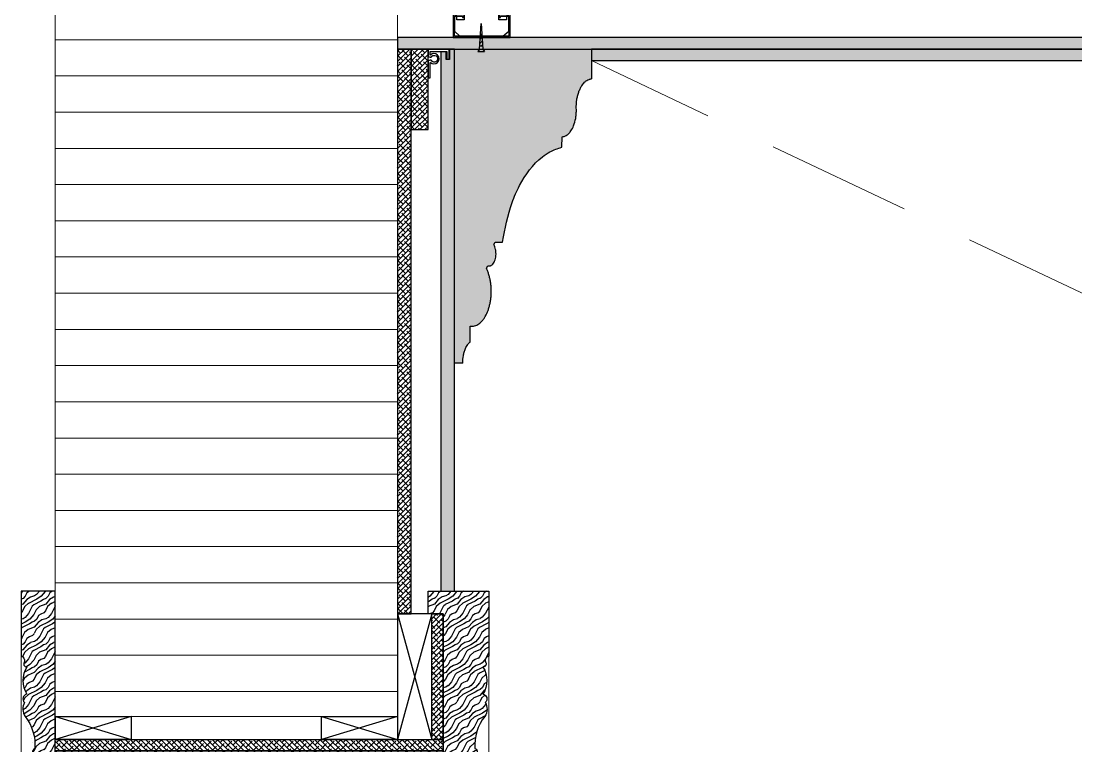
# Model space of a CAD drawing. Header units: millimetres. Extents: x 92928 to 223128, y -11456 to 21098.
# Drawn here: x 185448 to 186373, y 4370 to 5005 of the extents above; entities that cross this region are included whole.
import ezdxf

# ---------------------------------------------------------------- set-up
doc = ezdxf.new("R2010")
doc.units = ezdxf.units.MM
doc.linetypes.add('_ACM-G-HIDDEN', pattern=[4.7625, 3.175, -1.5875])
for name, color, linetype, lineweight in [('_ACM-A-DETL-THIN', 2, 'Continuous', 9), ('_ACM-A-ELVE-HIDD', 1, '_ACM-G-HIDDEN', 13), ('_ACM-A-WALL-HACH', 251, 'Continuous', 9), ('I-WALL', 6, 'Continuous', 13)]:
    doc.layers.add(name, color=color, linetype=linetype, lineweight=lineweight)
for name, color, linetype in [('I-DETL-LW01', 1, 'Continuous'), ('I-DETL-LW02', 2, 'Continuous'), ('I-DETL-LW08', 8, 'Continuous'), ('I-DETL-LW251', 251, 'Continuous'), ('PE-尺寸标注', 44, 'Continuous')]:
    doc.layers.add(name, color=color, linetype=linetype)

# ---------------------------------------------------------------- blocks, each defined once
blk = doc.blocks.new('海龙_1215174788')
at = {"layer": 'I-DETL-LW01'}
for p, q in [((-55, 0), (55, -30)), ((-55, -30), (55, 0))]:
    blk.add_line(p, q, dxfattribs=at)
blk.add_lwpolyline([(55, -30), (-55, -30), (-55, 0), (55, 0), (55, -30)], close=True, dxfattribs=at)
blk = doc.blocks.new('K_18')
at = {"layer": 'I-DETL-LW01'}
for p, q in [((33.24, 0), (-33.24, -20)), ((-33.24, 0), (33.24, -20))]:
    blk.add_line(p, q, dxfattribs=at)
blk.add_lwpolyline([(-33.24, -20), (-33.24, 0), (33.24, 0), (33.24, -20), (-33.24, -20)], close=True, dxfattribs=at)
blk = doc.blocks.new('K_23')
at = {"layer": 'I-DETL-LW251'}
h = blk.add_hatch(dxfattribs=at)
h.set_pattern_fill('ANSI38', color=250, angle=-180)
h.set_pattern_definition([(225, (39382.281, 12629.7715), (2.24506403, -2.24506403), []), (315, (39382.281, 12629.7715), (6.7351921, -2.24506403), [7.9375, -4.7625])])
h.paths.add_polyline_path([(-50, -205.04), (-60, -205.04), (-60, -360), (-50, -360)])
h.paths.add_polyline_path([(-50, -20), (-60, -20), (-60, -205.04), (-50, -205.04)])
h = blk.add_hatch(dxfattribs=at)
h.set_pattern_fill('ANSI38', color=250, angle=-270)
h.set_pattern_definition([(135, (39382.281, 12570.7274), (-2.24506403, -2.24506403), []), (225, (39382.281, 12570.7274), (-2.24506403, -6.7351921), [7.9375, -4.7625])])
h.paths.add_polyline_path([(-50, -350), (60, -350), (60, -360), (-50, -360)])
at = {"layer": 'PE-尺寸标注'}
h = blk.add_hatch(dxfattribs=at)
h.set_pattern_fill('木纹面1', color=250, scale=5, angle=-270, style=0, pattern_type=2)
h.set_pattern_definition([(153.434949, (-140730.957, -13591.318), (1e-09, 20), [4.6213684, -17.7393114]), (130.601295, (-140748.251, -13604.475), (-2e-08, 20), [4.1580665, -88.037378]), (130.601295, (-140768.251, -13594.475), (-2e-08, 20), [4.1580665, -88.037378]), (130.601295, (-140788.251, -13584.475), (1e-08, 20), [4.1580665, -88.037378]), (153.434949, (-140728.162, -13601.466), (1e-09, 20), [4.2370078, -18.123672]), (140.194429, (-140731.952, -13599.57), (-8e-10, 20), [2.2404905, -75.862006]), (140.194429, (-140751.952, -13589.57), (-8e-10, 20), [2.2404905, -75.862006]), (140.194429, (-140771.952, -13579.57), (-8e-10, 20), [2.2404905, -75.862006]), (111.8014095, (-140733.673, -13598.136), (3e-08, 20), [2.8687121, -50.982936]), (123.6900675, (-140734.738, -13595.473), (1e-08, 20), [2.521813, -33.5336997]), (153.434949, (-140736.137, -13593.375), (8e-09, 20), [3.3552885, -19.005391]), (135, (-140739.138, -13591.874), (1e-14, 20), [2.717818, -53.8507243]), (135, (-140759.138, -13581.874), (1e-14, 20), [2.717818, -53.8507243]), (111.8014095, (-140741.06, -13589.952), (3e-08, 20), [2.19237, -51.659278]), (153.434949, (-140727.7, -13607.947), (8e-09, 20), [7.1896, -15.17108]), (140.194429, (-140734.13, -13604.731), (-8e-10, 20), [4.573562, -73.528935]), (140.194429, (-140754.13, -13594.731), (-8e-10, 20), [4.573562, -73.528935]), (140.194429, (-140774.13, -13584.731), (-8e-10, 20), [4.573562, -73.528935]), (123.6900675, (-140737.644, -13601.803), (1e-08, 20), [2.2405595, -33.8149534]), (105.945396, (-140738.887, -13599.939), (1.45e-06, 20), [3.5624845, -69.2386145]), (123.6900675, (-140739.865, -13596.514), (1e-08, 20), [4.0929665, -31.9625462]), (140.194429, (-140742.136, -13593.108), (-8e-10, 20), [5.197338, -72.905159]), (140.194429, (-140762.136, -13583.108), (-8e-10, 20), [5.197338, -72.905159]), (140.194429, (-140782.136, -13573.108), (3e-09, 20), [5.197338, -72.905159]), (111.8014095, (-140746.1286, -13589.781), (3e-08, 20), [5.7145015, -48.137147]), (140.194429, (-140735.09, -13609.251), (-8e-10, 20), [5.214067, -72.88843]), (140.194429, (-140755.09, -13599.251), (-8e-10, 20), [5.214067, -72.88843]), (140.194429, (-140775.09, -13589.251), (-8e-10, 20), [5.214067, -72.88843]), (123.6900675, (-140739.096, -13605.913), (1e-08, 20), [4.838075, -31.2174377]), (116.565051, (-140741.78, -13601.888), (-1e-09, 20), [7.98596, -81.456759]), (116.565051, (-140761.78, -13591.888), (-1e-09, 20), [7.98596, -81.456759]), (130.601295, (-140745.351, -13594.745), (-2e-08, 20), [4.319301, -87.876143]), (130.601295, (-140765.351, -13584.745), (-2e-08, 20), [4.319301, -87.876143]), (130.601295, (-140785.351, -13574.745), (-2e-08, 20), [4.319301, -87.876143]), (123.6900675, (-140741.874, -13607.917), (1e-08, 20), [2.7357916, -33.319722]), (116.565051, (-140743.392, -13605.64), (-8e-09, 20), [7.158076, -82.284643]), (116.565051, (-140763.392, -13595.64), (8e-08, 20), [7.158076, -82.284643]), (130.601295, (-140746.593, -13599.238), (-2e-08, 20), [1.700823, -90.4946216]), (130.601295, (-140766.593, -13589.238), (-2e-08, 20), [1.700823, -90.4946216]), (130.601295, (-140786.593, -13579.238), (-2e-08, 20), [1.700823, -90.4946216])])
edge = h.paths.add_edge_path()
edge.add_line((-65, -20), (60, -20))
edge.add_line((60, -20), (60, -20))
edge.add_line((60, -20), (80, -20))
edge.add_line((80, -20), (80, 10))
edge.add_line((80, 10), (22.99, 10))
edge.add_arc((18.9, 11.19), 4.26, 260.88608, 343.76262, ccw=False)
edge.add_arc((16.33, 4.81), 2.88, 48.98642, 176.75998)
edge.add_arc((1.53, -14.26), 22.63, 58.20283, 121.79468)
edge.add_arc((-14.44, 4.3), 4.1, 9.38452, 139.2343)
edge.add_arc((-23.32, -3.27), 11.77, 60.59744, 123.67141)
edge.add_arc((-55.1, 38.83), 41.01, 265.84042, 308.01523, ccw=False)
edge.add_arc((-60.96, -3.15), 3.08, 20.57501, 178.58134)
edge.add_line((-64.04, -3.07), (-66.42, -3.07))
edge.add_arc((-70.89, -1.41), 4.77, 280.76456, 339.54358, ccw=False)
edge.add_line((-70, -6.09), (-70, -30))
edge.add_line((-70, -30), (-65, -30))
edge.add_line((-65, -30), (-65, -20))
h = blk.add_hatch(dxfattribs=at)
h.set_pattern_fill('木纹面1', color=250, scale=5, angle=-270, style=0, pattern_type=2)
h.set_pattern_definition([(153.43495, (39381.414, 12647.705), (1e-09, 20), [4.621368, -17.739311]), (130.601295, (39364.12, 12634.548), (-2e-08, 20), [4.158067, -88.037378]), (130.601295, (39344.12, 12644.548), (-2e-08, 20), [4.158067, -88.037378]), (130.601295, (39324.12, 12654.548), (1e-08, 20), [4.158067, -88.037378]), (153.43495, (39384.21, 12637.557), (1e-09, 20), [4.237008, -18.123672]), (140.19443, (39380.42, 12639.452), (-8e-10, 20), [2.24049, -75.862006]), (140.19443, (39360.42, 12649.452), (-8e-10, 20), [2.24049, -75.862006]), (140.19443, (39340.42, 12659.452), (-8e-10, 20), [2.24049, -75.862006]), (111.80141, (39378.6984, 12640.8865), (3e-08, 20), [2.868712, -50.982936]), (123.690068, (39377.633, 12643.55), (1e-08, 20), [2.521813, -33.5337]), (153.43495, (39376.234, 12645.648), (8e-09, 20), [3.3552885, -19.005391]), (135, (39373.233, 12647.149), (1e-14, 20), [2.717818, -53.850724]), (135, (39353.233, 12657.149), (1e-14, 20), [2.717818, -53.850724]), (111.80141, (39371.311, 12649.0706), (3e-08, 20), [2.19237, -51.659278]), (153.43495, (39384.671, 12631.076), (8e-09, 20), [7.1896, -15.17108]), (140.19443, (39378.241, 12634.292), (-8e-10, 20), [4.573562, -73.528935]), (140.19443, (39358.241, 12644.292), (-8e-10, 20), [4.573562, -73.528935]), (140.19443, (39338.241, 12654.292), (-8e-10, 20), [4.573562, -73.528935]), (123.690068, (39374.727, 12637.219), (1e-08, 20), [2.2405595, -33.814953]), (105.945396, (39373.4845, 12639.0837), (1.45e-06, 20), [3.5624845, -69.238614]), (123.690068, (39372.506, 12642.509), (1e-08, 20), [4.0929665, -31.962546]), (140.19443, (39370.235, 12645.915), (-8e-10, 20), [5.197338, -72.90516]), (140.19443, (39350.235, 12655.915), (-8e-10, 20), [5.197338, -72.90516]), (140.19443, (39330.235, 12665.915), (3e-09, 20), [5.197338, -72.90516]), (111.80141, (39366.243, 12649.242), (3e-08, 20), [5.7145015, -48.137147]), (140.19443, (39377.281, 12629.771), (-8e-10, 20), [5.214067, -72.88843]), (140.19443, (39357.281, 12639.771), (-8e-10, 20), [5.214067, -72.88843]), (140.19443, (39337.281, 12649.771), (-8e-10, 20), [5.214067, -72.88843]), (123.690068, (39373.275, 12633.109), (1e-08, 20), [4.838075, -31.217438]), (116.56505, (39370.592, 12637.135), (-1e-09, 20), [7.98596, -81.456759]), (116.56505, (39350.592, 12647.135), (-1e-09, 20), [7.98596, -81.456759]), (130.601295, (39367.02, 12644.278), (-2e-08, 20), [4.3193, -87.876143]), (130.601295, (39347.02, 12654.278), (-2e-08, 20), [4.3193, -87.876143]), (130.601295, (39327.02, 12664.278), (-2e-08, 20), [4.3193, -87.876143]), (123.690068, (39370.497, 12631.106), (1e-08, 20), [2.735792, -33.319722]), (116.56505, (39368.9795, 12633.3825), (-8e-09, 20), [7.158076, -82.284643]), (116.56505, (39348.9795, 12643.3825), (8e-08, 20), [7.158076, -82.284643]), (130.601295, (39365.778, 12639.785), (-2e-08, 20), [1.700823, -90.494622]), (130.601295, (39345.778, 12649.785), (-2e-08, 20), [1.700823, -90.494622]), (130.601295, (39325.778, 12659.785), (-2e-08, 20), [1.700823, -90.494622])])
h.paths.add_polyline_path([(-60, -205.04), (-80, -205.04), (-80, -369.89), (-70, -369.89), (-70, -350), (-65, -350), (-65, -360), (-60, -360)])
h.paths.add_polyline_path([(-70, -20.11), (-80, -20.11), (-80, -205.04), (-60, -205.04), (-60, -20), (-65, -20), (-65, -30), (-70, -30)])
h = blk.add_hatch(dxfattribs=at)
h.set_pattern_fill('木纹面1', color=250, scale=5, angle=90, pattern_type=2)
h.set_pattern_definition([(153.435, (-70.866, -382.068), (1e-09, 20), [4.6214, -17.7393]), (130.601, (-88.16, -395.225), (-2e-08, 20), [4.158, -88.0374]), (130.601, (-108.16, -385.225), (-2e-08, 20), [4.158, -88.0374]), (130.601, (-128.16, -375.225), (1e-08, 20), [4.158, -88.0374]), (153.435, (-68.071, -392.215), (1e-09, 20), [4.237, -18.1237]), (140.194, (-71.86, -390.32), (-8e-10, 20), [2.2405, -75.862]), (140.194, (-91.86, -380.32), (-8e-10, 20), [2.2405, -75.862]), (140.194, (-111.86, -370.32), (-8e-10, 20), [2.2405, -75.862]), (111.8014, (-73.582, -388.886), (3e-08, 20), [2.8687, -50.983]), (123.69, (-74.647, -386.222), (1e-08, 20), [2.5218, -33.5337]), (153.435, (-76.046, -384.124), (8e-09, 20), [3.3553, -19.0054]), (135, (-79.047, -382.624), (2e-14, 20), [2.718, -53.8507]), (135, (-99.047, -372.624), (2e-14, 20), [2.7178, -53.8507]), (111.8014, (-80.969, -380.702), (3e-08, 20), [2.1924, -51.6593]), (153.435, (-67.609, -398.696), (8e-09, 20), [7.1896, -15.171]), (140.194, (-74.04, -395.481), (-8e-10, 20), [4.5736, -73.529]), (140.194, (-94.04, -385.481), (-8e-10, 20), [4.5736, -73.529]), (140.194, (-114.04, -375.481), (-8e-10, 20), [4.5736, -73.529]), (123.69, (-77.553, -392.553), (1e-08, 20), [2.2406, -33.815]), (105.9454, (-78.7957, -390.6887), (1e-06, 20), [3.5625, -69.2386]), (123.69, (-79.774, -387.263), (1e-08, 20), [4.093, -31.9625]), (140.194, (-82.045, -383.858), (-8e-10, 20), [5.1973, -72.905]), (140.194, (-102.045, -373.858), (-8e-10, 20), [5.1973, -72.905]), (140.1944, (-122.045, -363.858), (3e-09, 20), [5.1973, -72.905]), (111.8014, (-86.0375, -380.5304), (3e-08, 20), [5.7145, -48.1371]), (140.194, (-75, -400.001), (-8e-10, 20), [5.214, -72.8884]), (140.194, (-95, -390.001), (-8e-10, 20), [5.214, -72.8884]), (140.194, (-115, -380.001), (-8e-10, 20), [5.214, -72.8884]), (123.69, (-79.005, -396.663), (1e-08, 20), [4.838, -31.2174]), (116.565, (-81.6885, -392.637), (-1e-09, 20), [7.986, -81.4568]), (116.565, (-101.6885, -382.637), (-1e-09, 20), [7.986, -81.4568]), (130.601, (-85.26, -385.495), (-2e-08, 20), [4.3193, -87.876]), (130.601, (-105.26, -375.495), (-2e-08, 20), [4.3193, -87.876]), (130.601, (-125.26, -365.495), (-2e-08, 20), [4.3193, -87.876]), (123.69, (-81.783, -398.666), (1e-08, 20), [2.7358, -33.3197]), (116.565, (-83.301, -396.39), (-8e-09, 20), [7.158, -82.2846]), (116.565, (-103.301, -386.39), (8e-08, 20), [7.158, -82.2846]), (130.601, (-86.502, -389.987), (-2e-08, 20), [1.701, -90.4946]), (130.601, (-106.502, -379.987), (-2e-08, 20), [1.701, -90.4946]), (130.601, (-126.502, -369.987), (-2e-08, 20), [1.701, -90.4946])])
h.paths.add_polyline_path([(80, -346.8), (60, -346.8), (60, -360), (-65, -360), (-65, -350), (-70, -350), (-70, -383.91, -0.262247), (-66.42, -386.93), (-64.04, -386.93, 0.824383), (-58.08, -387.93, -0.186128), (-29.85, -396.52, 0.282378), (-17.54, -396.98, 0.636149), (-10.39, -394.97, 0.284819), (13.46, -394.97, 0.623496), (18.22, -396.98, -0.37825), (22.99, -400), (80, -400)])
at = {"layer": 'I-DETL-LW01'}
for points in [[(-60, -205.04), (-60, -20), (-50, -20), (-50, -205.04)], [(-50, -205.04), (-50, -360), (-60, -360), (-60, -205.04)]]:
    blk.add_lwpolyline(points, dxfattribs=at)
blk.add_lwpolyline([(-50, -350), (60, -350), (60, -360), (-50, -360)], close=True, dxfattribs=at)
at = {"layer": 'I-DETL-LW02'}
for points in [[(-65, -20), (60, -20), (60, -20), (80, -20), (80, 10), (22.99, 10, -0.37825), (18.22, 6.98, 0.623496), (13.46, 4.97, 0.284819), (-10.39, 4.97, 0.636149), (-17.54, 6.98, 0.282378), (-29.85, 6.52, -0.186128), (-58.08, -2.07, 0.824383), (-64.04, -3.07), (-66.42, -3.07, -0.262247), (-70, -6.09), (-70, -30), (-65, -30), (-65, -20)], [(-65, -360), (60, -360), (60, -346.8), (80, -346.8), (80, -400), (22.99, -400, 0.37825), (18.22, -396.98, -0.623496), (13.46, -394.97, -0.284819), (-10.39, -394.97, -0.636149), (-17.54, -396.98, -0.282378), (-29.85, -396.52, 0.186128), (-58.08, -387.93, -0.824383), (-64.04, -386.93), (-66.42, -386.93, 0.262247), (-70, -383.91), (-70, -350), (-65, -350), (-65, -360)]]:
    blk.add_lwpolyline(points, format="xyb", dxfattribs=at)
for points in [[(-80, -205.04), (-80, -20.11), (-70, -20.11), (-70, -30), (-65, -30), (-65, -20), (-60, -20), (-60, -205.04)], [(-60, -205.04), (-60, -360), (-65, -360), (-65, -350), (-70, -350), (-70, -369.89), (-80, -369.89), (-80, -205.04)]]:
    blk.add_lwpolyline(points, dxfattribs=at)
at = {"rotation": 270}
for p in [(-30, -53.35), (-30, -286.76)]:
    blk.add_blockref('K_18', p, dxfattribs=at)
at = {"layer": 'I-DETL-LW01', "xscale": -1}
blk.add_blockref('海龙_1215174788', (5, -320), dxfattribs=at)
blk = doc.blocks.new('WALL TYPE$0$T4')
at = {"ltscale": 3}
h = blk.add_hatch(dxfattribs=at)
h.set_pattern_fill('ANSI31', color=256, scale=19.999872, style=0)
h.set_pattern_definition([(45, (-55928.5647, -42382.0208), (-1.76775564, 1.76775564), [])])
h.paths.add_polyline_path([(0, 25), (-1.3, 5), (1.3, 5)])
for p, q in [((-1.5, 2), (0, 25)), ((0, 25), (1.5, 2)), ((-1.5, 2), (-3, 0)), ((-1.5, 2), (1.5, 2)), ((-1.3, 5), (1.3, 5)), ((1.5, 2), (3, 0))]:
    blk.add_line(p, q, dxfattribs=at)
blk.add_lwpolyline([(-3, 0), (3, 0)], dxfattribs=at)
blk = doc.blocks.new('WALL TYPE$0$garege')
at = {"elevation": 0}
for points in [[(4441.09, 1913.4), (4441.09, 1926.41), (4439.12, 1926.41), (4439.12, 1923.36), (4432.45, 1923.36), (4432.45, 1930.88), (4441.09, 1937.97), (4441.09, 1979.99), (4393.49, 1979.99), (4393.49, 1937.97), (4402.14, 1930.88), (4402.14, 1923.36), (4395.46, 1923.36), (4395.46, 1926.41), (4393.49, 1926.41), (4393.49, 1913.4), (4398.25, 1908.81), (4435.82, 1908.81)], [(4433.89, 1925.21), (4433.89, 1926.41), (4441.09, 1926.41), (4441.09, 1908.81), (4393.49, 1908.81), (4393.49, 1926.41), (4400.69, 1926.41), (4400.69, 1925.21), (4401.89, 1925.21), (4401.89, 1927.61), (4392.29, 1927.61), (4392.29, 1907.61), (4442.29, 1907.61), (4442.29, 1927.61), (4432.69, 1927.61), (4432.69, 1925.21)]]:
    blk.add_lwpolyline(points, close=True, dxfattribs=at)

msp = doc.modelspace()

# ---------------------------------------------------------------- hatches: boundary and pattern name
at = {"layer": '_ACM-A-WALL-HACH'}
h = msp.add_hatch(dxfattribs=at)
h.set_pattern_fill('ANSI31', color=256, scale=10, angle=135)
h.set_pattern_definition([(180, (258118.222, -48414.635), (-2e-15, -31.75), [])])
h.paths.add_polyline_path([(185778.22, 4395.37), (185778.22, 6954.52), (185478.22, 6954.52), (185478.22, 4395.37)])
at = {"layer": 'I-DETL-LW251'}
h = msp.add_hatch(dxfattribs=at)
h.set_pattern_fill('AR-SAND', color=250, scale=0.05, angle=180, style=0)
h.set_pattern_definition([(217.5, (197264.3327, 23031.4153), (0.08000156, -2.44706619), [0, -1.9304, 0, -2.159, 0, -2.06375]), (187.5, (197264.3327, 23031.4153), (-2.2476164, -3.5841255), [0, -1.0414, 0, -1.7399, 0, -0.66675]), (147.5, (197265.8948, 23031.4153), (-3.95496185, -0.00718592), [0, -0.635, 0, -2.286, 0, -2.9845]), (137.5, (197265.8948, 23031.4153), (-3.81778226, -1.1146466), [0, -0.3175, 0, -1.4986, 0, -1.7145])])
h.paths.add_polyline_path([(185778.22, 4980.73), (188265.24, 4980.73), (188265.24, 4990.73), (185778.22, 4990.73)])
h = msp.add_hatch(dxfattribs=at)
h.set_pattern_fill('ANSI38', color=250)
h.set_pattern_definition([(45, (149516.376, -5846.408), (-2.24506403, 2.24506403), []), (135, (149516.376, -5846.408), (-6.7351921, 2.24506403), [7.9375, -4.7625])])
h.paths.add_polyline_path([(185778.22, 4485.36), (185790.22, 4485.36), (185790.22, 4980.73), (185778.22, 4980.73)])
h = msp.add_hatch(dxfattribs=at)
h.set_pattern_fill('ANSI38', color=250)
h.set_pattern_definition([(45, (186507.1632, 5448.942), (-2.245064, 2.245064), []), (135, (186507.1632, 5448.942), (-6.735192, 2.245064), [7.9375, -4.7625])])
h.paths.add_polyline_path([(185790.22, 4910.1), (185805.02, 4910.1), (185805.02, 4980.73), (185790.22, 4980.73)])
h = msp.add_hatch(dxfattribs=at)
h.set_pattern_fill('AR-SAND', color=250, scale=0.05, angle=180, style=0)
h.set_pattern_definition([(217.5, (185828.2807, 4705.3645), (0.080002, -2.447066), [0, -1.9304, 0, -2.159, 0, -2.06375]), (187.5, (185828.2807, 4705.3645), (-2.247616, -3.584126), [0, -1.0414, 0, -1.7399, 0, -0.66675]), (147.5, (185829.8428, 4705.3645), (-3.954962, -0.007186), [0, -0.635, 0, -2.286, 0, -2.9845]), (137.5, (185829.8428, 4705.3645), (-3.817782, -1.114647), [0, -0.3175, 0, -1.4986, 0, -1.7145])])
edge = h.paths.add_edge_path()
edge.add_spline(control_points=[(185870.43, 4811.51), (185872.59, 4823.23), (185875.73, 4840.31), (185887.02, 4866.01), (185898.43, 4881.78), (185912.66, 4891.54), (185918.74, 4893.46), (185922.29, 4894.58)], knot_values=[0, 0, 0, 0, 35.548758, 51.802772, 84.100241, 92.033165, 103.123763, 103.123763, 103.123763, 103.123763], degree=3, periodic=0)
edge.add_line((185922.29, 4894.58), (185922.51, 4903.83))
edge.add_spline(control_points=[(185922.51, 4903.83), (185922.84, 4903.85), (185923.85, 4903.91), (185925.88, 4904.58), (185928.21, 4906.31), (185930.71, 4909.33), (185933.05, 4913.83), (185934.38, 4918.81), (185934.99, 4923.37), (185935.04, 4925.74), (185935.07, 4926.93)], knot_values=[0, 0, 0, 0, 1.005798, 3.012987, 6.320653, 9.569338, 14.716258, 21.389165, 24.91162, 28.497058, 28.497058, 28.497058, 28.497058], degree=3, periodic=0)
edge.add_spline(control_points=[(185935.07, 4926.93), (185935.05, 4927.53), (185935.02, 4928.75), (185934.99, 4931.8), (185935.29, 4935.42), (185936.06, 4939.51), (185937, 4942.78), (185938.2, 4945.77), (185939.84, 4948.78), (185941.81, 4951.3), (185944.07, 4953.15), (185945.78, 4954.02), (185947.17, 4954.44), (185947.87, 4954.53), (185948.22, 4954.57)], knot_values=[0, 0, 0, 0, 1.805164, 3.656498, 9.134387, 12.68478, 16.107635, 19.329321, 22.329055, 26.397763, 28.815864, 31.040912, 32.106529, 33.155319, 33.155319, 33.155319, 33.155319], degree=3, periodic=0)
edge.add_line((185948.22, 4954.57), (185948.22, 4970.73))
edge.add_line((185948.22, 4970.73), (185948.22, 4980.73))
edge.add_line((185948.22, 4980.73), (185828.28, 4980.73))
edge.add_line((185828.28, 4980.73), (185828.28, 4705.36))
edge.add_line((185828.28, 4705.36), (185835.43, 4705.36))
edge.add_spline(control_points=[(185835.43, 4705.36), (185835.53, 4707.57), (185835.67, 4710.78), (185836.68, 4715.01), (185837.86, 4718.26), (185839.5, 4721.41), (185841.18, 4723.09), (185841.91, 4723.82)], knot_values=[0, 0, 0, 0, 6.613934, 9.596978, 13.010541, 16.993684, 20.094931, 20.094931, 20.094931, 20.094931], degree=3, periodic=0)
edge.add_line((185841.91, 4723.82), (185841.91, 4737.67))
edge.add_spline(control_points=[(185841.91, 4737.67), (185842.56, 4737.62), (185843.87, 4737.52), (185846.53, 4738), (185849.81, 4739.63), (185852.57, 4742.34), (185855.12, 4745.87), (185856.85, 4749.29), (185858.21, 4753.05), (185859.07, 4756.11), (185859.73, 4759.34), (185860.19, 4762.69), (185860.51, 4767.26), (185860.4, 4771.86), (185859.86, 4776.37), (185859.25, 4779.62), (185858.43, 4782.72), (185857.44, 4785.68), (185856.59, 4787.53), (185856.17, 4788.44)], knot_values=[0, 0, 0, 0, 1.954924, 3.912581, 8.036047, 12.727463, 15.354572, 21.082902, 24.15009, 27.336912, 30.629704, 34.013579, 37.472966, 44.386358, 47.768597, 51.076992, 54.295003, 57.407742, 60.402672, 60.402672, 60.402672, 60.402672], degree=3, periodic=0)
edge.add_line((185856.17, 4788.44), (185857.47, 4790.74))
edge.add_spline(control_points=[(185857.47, 4790.74), (185857.72, 4790.67), (185858.21, 4790.54), (185858.97, 4790.55), (185859.71, 4790.71), (185860.43, 4791.03), (185861.13, 4791.51), (185862.04, 4792.39), (185863.02, 4793.84), (185863.89, 4795.95), (185864.46, 4798.35), (185864.68, 4800.94), (185864.57, 4803.13), (185864.23, 4805.22), (185863.73, 4807.16), (185863, 4808.54), (185862.65, 4809.2)], knot_values=[0, 0, 0, 0, 0.762887, 1.520097, 2.255824, 3.038394, 3.873486, 4.776804, 6.811339, 9.092138, 11.573687, 14.203705, 16.847905, 18.128699, 20.56714, 22.802331, 22.802331, 22.802331, 22.802331], degree=3, periodic=0)
edge.add_line((185862.65, 4809.2), (185863.95, 4811.51))
edge.add_line((185863.95, 4811.51), (185870.43, 4811.51))
h = msp.add_hatch(dxfattribs=at)
h.set_pattern_fill('AR-SAND', color=250, scale=0.05, angle=180, style=0)
h.set_pattern_definition([(217.5, (197264.3327, 23021.4153), (0.08000156, -2.44706619), [0, -1.9304, 0, -2.159, 0, -2.06375]), (187.5, (197264.3327, 23021.4153), (-2.2476164, -3.5841255), [0, -1.0414, 0, -1.7399, 0, -0.66675]), (147.5, (197265.8948, 23021.4153), (-3.95496185, -0.00718592), [0, -0.635, 0, -2.286, 0, -2.9845]), (137.5, (197265.8948, 23021.4153), (-3.81778226, -1.1146466), [0, -0.3175, 0, -1.4986, 0, -1.7145])])
h.paths.add_polyline_path([(185948.22, 4970.73), (188265.24, 4970.73), (188265.24, 4980.73), (185948.22, 4980.73)])
at = {"layer": 'PE-尺寸标注'}
h = msp.add_hatch(dxfattribs=at)
h.set_pattern_fill('木纹面1', color=250, scale=5, style=0, pattern_type=2)
h.set_pattern_definition([(63.43495, (149739.927, -6001.798), (20, -1e-09), [4.621368, -17.739311]), (40.601295, (149726.77, -5984.504), (20, 2e-08), [4.158067, -88.037378]), (40.601295, (149736.77, -5964.504), (20, 2e-08), [4.158067, -88.037378]), (40.601295, (149746.77, -5944.504), (20, -1e-08), [4.158067, -88.037378]), (63.43495, (149729.78, -6004.592), (20, -1e-09), [4.237008, -18.123672]), (50.19443, (149731.675, -6000.803), (20, 8e-10), [2.24049, -75.862006]), (50.19443, (149741.675, -5980.803), (20, 8e-10), [2.24049, -75.862006]), (50.19443, (149751.675, -5960.803), (20, 8e-10), [2.24049, -75.862006]), (21.80141, (149733.109, -5999.0815), (20, -3e-08), [2.868712, -50.982936]), (33.690068, (149735.772, -5998.016), (20, -1e-08), [2.521813, -33.5337]), (63.43495, (149737.87, -5996.617), (20, -8e-09), [3.355288, -19.005391]), (45, (149739.371, -5993.616), (20, 0), [2.717818, -53.850724]), (45, (149749.371, -5973.616), (20, 0), [2.717818, -53.850724]), (21.80141, (149741.293, -5991.6944), (20, -3e-08), [2.19237, -51.659278]), (63.43495, (149723.299, -6005.055), (20, -8e-09), [7.1896, -15.17108]), (50.19443, (149726.514, -5998.624), (20, 8e-10), [4.573562, -73.528935]), (50.19443, (149736.514, -5978.624), (20, 8e-10), [4.573562, -73.528935]), (50.19443, (149746.514, -5958.624), (20, 8e-10), [4.573562, -73.528935]), (33.690068, (149729.442, -5995.11), (20, -1e-08), [2.24056, -33.814953]), (15.945396, (149731.306, -5993.8676), (20, -1.45e-06), [3.562485, -69.238614]), (33.690068, (149734.732, -5992.889), (20, -1e-08), [4.092967, -31.962546]), (50.19443, (149738.137, -5990.619), (20, 8e-10), [5.197338, -72.90516]), (50.19443, (149748.137, -5970.619), (20, 8e-10), [5.197338, -72.90516]), (50.19443, (149758.137, -5950.619), (20, -3e-09), [5.197338, -72.90516]), (21.80141, (149741.464, -5986.626), (20, -3e-08), [5.714501, -48.137147]), (50.19443, (149721.994, -5997.664), (20, 8e-10), [5.214067, -72.88843]), (50.19443, (149731.994, -5977.664), (20, 8e-10), [5.214067, -72.88843]), (50.19443, (149741.994, -5957.664), (20, 8e-10), [5.214067, -72.88843]), (33.690068, (149725.332, -5993.658), (20, -1e-08), [4.838075, -31.217438]), (26.56505, (149729.357, -5990.975), (20, 1e-09), [7.98596, -81.45676]), (26.56505, (149739.357, -5970.975), (20, 1e-09), [7.98596, -81.45676]), (40.601295, (149736.5, -5987.403), (20, 2e-08), [4.3193, -87.876143]), (40.601295, (149746.5, -5967.403), (20, 2e-08), [4.3193, -87.876143]), (40.601295, (149756.5, -5947.403), (20, 2e-08), [4.3193, -87.876143]), (33.690068, (149723.329, -5990.88), (20, -1e-08), [2.735792, -33.319722]), (26.56505, (149725.605, -5989.363), (20, 8e-09), [7.158076, -82.284643]), (26.56505, (149735.605, -5969.363), (20, -8e-08), [7.158076, -82.284643]), (40.601295, (149732.007, -5986.161), (20, 2e-08), [1.700823, -90.49462]), (40.601295, (149742.007, -5966.161), (20, 2e-08), [1.700823, -90.49462]), (40.601295, (149752.007, -5946.161), (20, 2e-08), [1.700823, -90.49462])])
h.paths.add_polyline_path([(185816.28, 4505.36), (185828.28, 4505.36), (185828.28, 4980.73), (185823.83, 4980.73), (185823.83, 4971.53), (185821.03, 4971.53), (185821.03, 4978.14), (185816.28, 4978.14)])

# ---------------------------------------------------------------- linework, layer by layer
msp.add_arc((185810.2, 4972.24, 0.04), 4.51, 225.30329, 134.69671)
at = {"layer": '_ACM-A-DETL-THIN', "color": 8, "elevation": 0.47}
for points in [[(185448.22, 4448.36), (185448.22, 1969.79)], [(185858.22, 4448.36), (185858.22, 1970.73)]]:
    msp.add_lwpolyline(points, dxfattribs=at)
at = {"layer": '_ACM-A-ELVE-HIDD', "ltscale": 40}
msp.add_lwpolyline([(186598.22, 2400.73), (186394.54, 4758.96), (185948.22, 4970.73)], dxfattribs=at)
at = {"layer": 'I-DETL-LW01'}
for points in [[(185778.22, 4485.36), (185790.22, 4485.36), (185790.22, 4980.73), (185778.22, 4980.73)], [(185790.22, 4910.1), (185805.02, 4910.1), (185805.02, 4980.73), (185790.22, 4980.73)]]:
    msp.add_lwpolyline(points, close=True, dxfattribs=at)
at = {"layer": 'I-DETL-LW02'}
for points in [[(185778.22, 4980.73), (188265.24, 4980.73), (188265.24, 4990.73), (185778.22, 4990.73)], [(185948.22, 4970.73), (188265.24, 4970.73), (188265.24, 4980.73), (185948.22, 4980.73)]]:
    msp.add_lwpolyline(points, close=True, dxfattribs=at)
at = {"layer": 'I-DETL-LW02', "elevation": -0.01}
msp.add_lwpolyline([(185823.6, 4980.5), (185805.02, 4980.5), (185805.02, 4975.44, 0.527318), (185807.75, 4973.58, -4.178276), (185807.75, 4970.89, 0.527318), (185805.02, 4969.03), (185805.02, 4955.48), (185807.02, 4955.48), (185807.02, 4969.03, 2.396256), (185807.02, 4975.44), (185807.02, 4978.5), (185819.92, 4978.5), (185821.53, 4978.5), (185821.53, 4971.71), (185823.6, 4971.71)], format="xyb", close=True, dxfattribs=at)
at = {"layer": 'I-DETL-LW02', "elevation": 0.47}
msp.add_lwpolyline([(185816.28, 4505.36), (185828.28, 4505.36), (185828.28, 4980.73), (185823.83, 4980.73), (185823.83, 4971.53), (185821.03, 4971.53), (185821.03, 4978.14), (185816.28, 4978.14)], close=True, dxfattribs=at)
at = {"layer": 'I-DETL-LW02'}
for points in [[(185835.43, 4705.36), (185828.22, 4705.36), (185828.22, 4980.73), (185948.22, 4980.73), (185948.22, 4954.57, -0.417431)], [(185856.17, 4788.44), (185857.47, 4790.74, -3.820271)]]:
    msp.add_lwpolyline(points, format="xyb", dxfattribs=at)
for points in [[(185922.29, 4894.58), (185922.51, 4903.83)], [(185862.65, 4809.2), (185863.95, 4811.51), (185870.43, 4811.51)], [(185841.91, 4723.82), (185841.91, 4737.67)]]:
    msp.add_lwpolyline(points, dxfattribs=at)
for points in [[(185935.07, 4926.93), (185935.03, 4928.74), (185935.02, 4930.59), (185935.46, 4936.05), (185936.12, 4939.54), (185937.08, 4942.82), (185938.29, 4945.81), (185939.73, 4948.44), (185942.29, 4951.61), (185944.17, 4953.12), (185946.16, 4954.11), (185947.19, 4954.41), (185948.22, 4954.57)], [(185922.51, 4903.83), (185923.51, 4903.92), (185925.43, 4904.51), (185928.13, 4906.42), (185930.23, 4908.89), (185932.66, 4913.43), (185934.47, 4919.86), (185934.92, 4923.35), (185935.07, 4926.93)], [(185870.43, 4811.51), (185878.7, 4846.08), (185885.24, 4860.96), (185905.3, 4886.27), (185911.92, 4890.64), (185922.29, 4894.58)], [(185857.47, 4790.74), (185858.21, 4790.57), (185858.97, 4790.57), (185859.69, 4790.73), (185860.41, 4791.05), (185861.1, 4791.52), (185861.75, 4792.14), (185862.92, 4793.8), (185863.81, 4795.9), (185864.39, 4798.31), (185864.62, 4800.93), (185864.48, 4803.58), (185864.28, 4804.84), (185863.62, 4807.19), (185862.65, 4809.2)], [(185841.91, 4737.67), (185843.87, 4737.6), (185845.8, 4737.93), (185849.51, 4739.71), (185852.93, 4742.93), (185854.48, 4745.05), (185857.11, 4750.14), (185858.16, 4753.02), (185859.02, 4756.09), (185859.69, 4759.31), (185860.15, 4762.67), (185860.39, 4766.12), (185860.22, 4773.03), (185859.82, 4776.39), (185859.2, 4779.64), (185858.39, 4782.75), (185857.37, 4785.69), (185856.17, 4788.44)], [(185835.43, 4705.36), (185836.01, 4711.95), (185836.7, 4714.86), (185837.86, 4718.06), (185839.82, 4721.53), (185841.91, 4723.82)]]:
    msp.add_spline(points, degree=3, dxfattribs=at)
at = {"layer": 'I-WALL'}
msp.add_lwpolyline([(185778.22, 4395.37), (185778.22, 6954.52), (185478.22, 6954.52), (185478.22, 4395.37)], close=True, dxfattribs=at)

# ---------------------------------------------------------------- block references
at = {"rotation": 90}
msp.add_blockref('K_23', (185458.22, 4425.36, 0.47), dxfattribs=at)
at = {"layer": 'I-DETL-LW08'}
msp.add_blockref('WALL TYPE$0$garege', (181434.67, 3083.12, 13.73), dxfattribs=at)
at = {"layer": 'I-DETL-LW08', "xscale": 0.9756117646029452, "yscale": 0.9756117646029452, "zscale": 0.9756117646029452}
msp.add_blockref('WALL TYPE$0$T4', (185851.46, 4978.65), dxfattribs=at)

doc.saveas('drawing.dxf')
